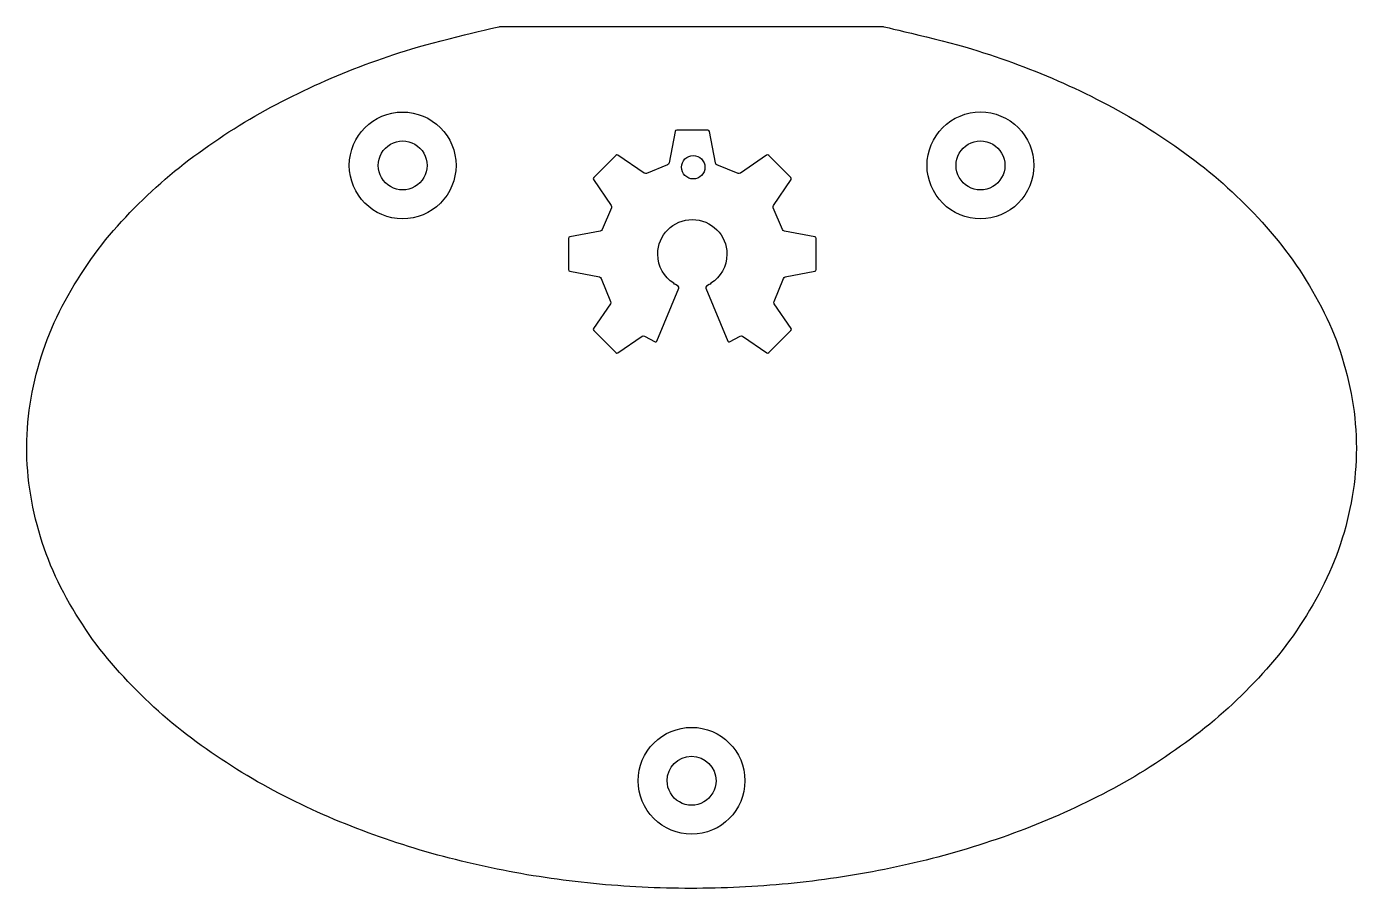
# Model space of a CAD drawing. Extents: x 5 to 209, y -94 to 44.
# Drawn here: x 141.2 to 209.2, y 0 to 44.1 of the extents above; entities that cross this region are included whole.
import ezdxf

# ---------------------------------------------------------------- set-up
doc = ezdxf.new("R2010")
doc.units = 0
doc.layers.get('0').update_dxf_attribs({"linetype": 'CONTINUOUS'})

msp = doc.modelspace()

# ---------------------------------------------------------------- linework, layer by layer
at = {"color": 7}
for p, q in [((165.385936, 44.095133), (184.985936, 44.095133)), ((165.385936, 44.095133), (165.385936, 44.095133)), ((176.023386, 38.801446), (174.423846, 38.801446)), ((174.340946, 38.732526), (174.041886, 37.125146)), ((176.405836, 37.125153), (176.106286, 38.732526)), ((171.314586, 37.513535), (170.183556, 36.382612)), ((172.764356, 36.6019), (171.421986, 37.523435)), ((179.025576, 37.523443), (177.683156, 36.601914)), ((180.263796, 36.38262), (179.132876, 37.513543)), ((161.660946, 37.000106), (161.660946, 37.000106)), ((173.962486, 37.034206), (172.885066, 36.5932)), ((175.868546, 36.9082), (175.868546, 36.9082)), ((177.562436, 36.593214), (176.485236, 37.034213)), ((191.210946, 37.000106), (191.210946, 37.000106)), ((170.173556, 36.275221), (171.079126, 34.955511)), ((179.368356, 34.955518), (180.273796, 36.275229)), ((171.086126, 34.835357), (170.609656, 33.724002)), ((179.837726, 33.724009), (179.361356, 34.835364)), ((170.517656, 33.644872), (168.963706, 33.355877)), ((181.483806, 33.355884), (179.929726, 33.644879)), ((168.894806, 33.272867), (168.894886, 31.673429)), ((181.553616, 31.67331), (181.553796, 33.272747)), ((168.963786, 31.590419), (170.479676, 31.308327)), ((179.968856, 31.308207), (181.484716, 31.5903)), ((170.569676, 31.228637), (171.042926, 30.046476)), ((173.405996, 28.015464), (174.526796, 30.723608)), ((174.493896, 30.824854), (174.357856, 30.908134)), ((175.921976, 30.723608), (177.042706, 28.015367)), ((176.090926, 30.908134), (175.954876, 30.824854)), ((179.405706, 30.046356), (179.878956, 31.228517)), ((171.034926, 29.925757), (170.173896, 28.670991)), ((180.274816, 28.67087), (179.413706, 29.925633)), ((170.183896, 28.563505), (171.315006, 27.432583)), ((171.422386, 27.422683), (172.654946, 28.268677)), ((172.773116, 28.272777), (173.316696, 27.982554)), ((177.132006, 27.982467), (177.675586, 28.272656)), ((177.793756, 28.268556), (179.026406, 27.422561)), ((179.133696, 27.432461), (180.264816, 28.563385)), ((176.435936, 5.550041), (176.435936, 5.550041))]:
    msp.add_line(p, q, dxfattribs=at)
at = {"color": 1}
for p, q in [((163.139476, 37.000107), (163.139476, 37.000107)), ((192.693876, 37.000107), (192.693876, 37.000107)), ((177.914476, 5.550041), (177.914476, 5.550041))]:
    msp.add_line(p, q, dxfattribs=at)
at = {"color": 7}
for points in [[(160.558456, 42.861335), (162.141336, 43.364341), (165.385936, 44.095133), (165.385936, 44.095133)], [(184.985936, 44.095133), (184.985936, 44.095133), (188.237576, 43.362582), (189.823766, 42.858067)], [(155.904766, 41.082251), (157.413646, 41.775984), (158.975726, 42.358378), (160.558456, 42.861335)], [(189.823766, 42.858067), (191.409806, 42.353601), (192.975106, 41.769376), (194.486866, 41.073239)], [(151.526377, 38.708832), (152.919157, 39.61221), (154.396447, 40.388778), (155.904766, 41.082251)], [(194.486866, 41.073239), (195.998056, 40.377364), (197.478056, 39.598048), (198.872905, 38.691231)], [(174.423846, 38.801446), (174.385446, 38.801446), (174.348146, 38.770436), (174.340946, 38.732526)], [(176.106286, 38.732526), (176.099286, 38.770436), (176.061986, 38.801446), (176.023386, 38.801446)], [(147.574677, 35.679333), (148.786987, 36.81299), (150.133867, 37.80563), (151.526377, 38.708832)], [(159.785946, 38.082638), (160.172698, 38.305929), (160.649195, 38.305929), (161.035946, 38.082638)], [(189.335946, 38.082638), (189.722697, 38.305929), (190.199194, 38.305929), (190.585946, 38.082638)], [(198.872905, 38.691231), (200.267485, 37.784592), (201.616175, 36.788118), (202.829125, 35.649876)], [(159.160946, 37.000106), (159.160946, 37.446688), (159.399195, 37.859347), (159.785946, 38.082638)], [(161.035946, 38.082638), (161.422698, 37.859347), (161.660946, 37.446688), (161.660946, 37.000106)], [(171.421986, 37.523435), (171.390086, 37.545275), (171.341786, 37.540835), (171.314586, 37.513535)], [(174.844897, 37.332209), (174.957351, 37.444663), (175.109872, 37.507838), (175.268906, 37.507838)], [(175.268906, 37.507838), (175.42794, 37.507838), (175.580461, 37.444663), (175.692915, 37.332209)], [(179.132876, 37.513543), (179.105576, 37.540863), (179.057376, 37.545303), (179.025576, 37.523443)], [(188.710946, 37.000106), (188.710946, 37.446688), (188.949194, 37.859347), (189.335946, 38.082638)], [(190.585946, 38.082638), (190.972697, 37.859347), (191.210946, 37.446688), (191.210946, 37.000106)], [(159.785946, 35.917574), (159.399195, 36.140865), (159.160946, 36.553524), (159.160946, 37.000106)], [(161.660946, 37.000106), (161.660946, 36.553524), (161.422698, 36.140865), (161.035946, 35.917574)], [(174.041886, 37.125146), (174.034886, 37.087236), (173.999086, 37.046306), (173.962486, 37.034206)], [(174.669266, 36.9082), (174.669266, 37.067234), (174.732442, 37.219755), (174.844897, 37.332209)], [(174.844897, 36.484192), (174.732442, 36.596645), (174.669266, 36.749166), (174.669266, 36.9082)], [(175.692915, 37.332209), (175.80537, 37.219755), (175.868546, 37.067234), (175.868546, 36.9082)], [(175.868546, 36.9082), (175.868546, 36.749166), (175.80537, 36.596645), (175.692915, 36.484192)], [(176.485236, 37.034213), (176.448736, 37.046313), (176.413036, 37.087243), (176.405836, 37.125153)], [(189.335946, 35.917574), (188.949194, 36.140865), (188.710946, 36.553524), (188.710946, 37.000106)], [(191.210946, 37.000106), (191.210946, 36.553524), (190.972697, 36.140865), (190.585946, 35.917574)], [(170.183556, 36.382612), (170.156256, 36.355292), (170.151756, 36.306982), (170.173556, 36.275221)], [(172.885066, 36.5932), (172.850566, 36.57618), (172.795966, 36.58006), (172.764356, 36.6019)], [(175.268906, 36.308563), (175.109872, 36.308562), (174.957351, 36.371738), (174.844897, 36.484192)], [(175.692915, 36.484192), (175.580461, 36.371738), (175.42794, 36.308562), (175.268906, 36.308563)], [(177.683156, 36.601914), (177.651356, 36.580074), (177.596956, 36.576204), (177.562436, 36.593214)], [(180.273796, 36.275229), (180.295496, 36.306989), (180.291196, 36.355299), (180.263796, 36.38262)], [(144.289987, 31.942455), (145.222477, 33.313895), (146.363357, 34.546599), (147.574677, 35.679333)], [(161.035946, 35.917574), (160.649195, 35.694283), (160.172698, 35.694283), (159.785946, 35.917574)], [(190.585946, 35.917574), (190.199194, 35.694283), (189.722697, 35.694283), (189.335946, 35.917574)], [(202.829125, 35.649876), (204.041065, 34.512576), (205.182075, 33.274792), (206.112775, 31.897818)], [(171.079126, 34.955511), (171.100826, 34.923551), (171.104226, 34.869671), (171.086126, 34.835357)], [(179.361356, 34.835364), (179.343556, 34.869694), (179.347056, 34.923554), (179.368356, 34.955518)], [(173.455446, 32.463989), (173.455446, 33.440915), (174.247466, 34.232836), (175.224296, 34.232836)], [(175.224296, 34.232836), (176.201126, 34.232836), (176.993036, 33.440915), (176.993036, 32.463989)], [(168.963706, 33.355877), (168.925806, 33.348677), (168.894806, 33.311457), (168.894806, 33.272867)], [(170.609656, 33.724002), (170.597056, 33.687512), (170.555756, 33.651962), (170.517656, 33.644872)], [(179.929726, 33.644879), (179.891926, 33.651979), (179.850526, 33.687509), (179.837726, 33.724009)], [(181.553796, 33.272747), (181.553896, 33.311417), (181.522896, 33.348657), (181.485196, 33.355837)], [(174.271756, 30.974024), (173.781026, 31.288259), (173.455446, 31.837979), (173.455446, 32.463989)], [(176.993036, 32.463989), (176.993036, 31.837979), (176.667556, 31.288259), (176.176726, 30.974024)], [(142.025597, 27.51954), (142.549077, 29.090927), (143.358697, 30.572784), (144.289987, 31.942455)], [(168.894886, 31.673429), (168.894886, 31.634859), (168.925986, 31.597329), (168.963786, 31.590419)], [(170.479676, 31.308327), (170.517576, 31.301427), (170.558076, 31.265397), (170.569676, 31.228637)], [(179.878956, 31.228517), (179.890556, 31.265297), (179.930856, 31.301307), (179.968856, 31.308207)], [(181.484716, 31.5903), (181.522616, 31.5972), (181.553616, 31.63474), (181.553616, 31.67331)], [(206.112775, 31.897818), (207.042435, 30.522379), (207.849185, 29.034143), (208.367535, 27.456989)], [(174.357856, 30.908134), (174.332756, 30.923454), (174.298556, 30.949824), (174.271756, 30.974024)], [(174.526796, 30.723608), (174.541696, 30.759258), (174.526796, 30.804708), (174.493896, 30.824854)], [(175.954876, 30.824854), (175.922176, 30.804734), (175.907276, 30.759244), (175.921976, 30.723608)], [(176.176726, 30.974024), (176.150226, 30.949814), (176.115926, 30.923454), (176.090926, 30.908134)], [(171.042926, 30.046476), (171.059826, 30.011786), (171.055826, 29.957516), (171.034926, 29.925757)], [(179.413706, 29.925633), (179.392006, 29.957403), (179.387906, 30.011663), (179.405706, 30.046356)], [(170.173896, 28.670991), (170.152196, 28.639221), (170.156596, 28.590831), (170.183896, 28.563505)], [(180.264816, 28.563385), (180.292116, 28.590695), (180.296516, 28.639105), (180.274816, 28.67087)], [(172.654946, 28.268677), (172.686646, 28.290417), (172.739946, 28.292107), (172.773116, 28.272777)], [(173.316696, 27.982554), (173.351196, 27.964974), (173.391296, 27.979754), (173.405996, 28.015464)], [(177.042706, 28.015367), (177.057406, 27.979717), (177.097606, 27.964977), (177.132006, 27.982467)], [(177.675586, 28.272656), (177.708786, 28.292036), (177.761886, 28.290436), (177.793756, 28.268556)], [(141.186137, 22.628258), (141.194137, 24.282501), (141.502757, 25.950073), (142.025597, 27.51954)], [(171.315006, 27.432583), (171.342306, 27.405453), (171.390506, 27.401003), (171.422386, 27.422683)], [(179.026406, 27.422561), (179.058106, 27.400901), (179.106606, 27.405351), (179.133696, 27.432461)], [(208.367535, 27.456989), (208.885285, 25.881648), (209.185655, 24.208284), (209.185935, 22.550042)], [(141.975607, 17.728944), (141.467667, 19.3032), (141.177697, 20.974109), (141.186137, 22.628258)], [(209.185935, 22.550042), (209.186215, 20.895288), (208.886635, 19.225479), (208.370925, 17.653137)], [(144.201267, 13.286516), (143.280747, 14.663407), (142.484187, 16.152701), (141.975607, 17.728944)], [(208.370925, 17.653137), (207.854625, 16.078993), (207.051095, 14.593186), (206.124795, 13.219701)], [(147.459977, 9.527037), (146.255717, 10.667245), (145.122987, 11.907838), (144.201267, 13.286516)], [(206.124795, 13.219701), (205.197495, 11.844736), (204.060495, 10.608231), (202.852545, 9.471884)], [(151.395077, 6.475901), (150.007047, 7.386022), (148.665247, 8.385872), (147.459977, 9.527037)], [(202.852545, 9.471884), (201.643595, 8.334589), (200.299125, 7.338454), (198.908735, 6.431915)], [(155.764356, 4.082155), (154.258377, 4.782072), (152.783837, 5.5653), (151.395077, 6.475901)], [(173.935936, 5.550041), (173.935936, 6.240397), (174.49558, 6.800041), (175.185936, 6.800041)], [(175.185936, 6.800041), (175.876292, 6.800041), (176.435936, 6.240397), (176.435936, 5.550041)], [(198.908735, 6.431915), (197.517616, 5.524904), (196.041366, 4.745004), (194.533876, 4.048336)], [(174.560936, 4.467509), (174.174185, 4.6908), (173.935936, 5.103459), (173.935936, 5.550041)], [(176.435936, 5.550041), (176.435936, 5.103459), (176.197687, 4.6908), (175.810936, 4.467509)], [(160.412546, 2.285051), (158.831186, 2.793764), (157.270776, 3.382032), (155.764356, 4.082155)], [(175.810936, 4.467509), (175.424185, 4.244218), (174.947687, 4.244218), (174.560936, 4.467509)], [(194.533876, 4.048336), (193.025946, 3.351464), (191.464416, 2.766213), (189.882106, 2.260476)], [(165.237266, 1.034811), (163.609386, 1.366673), (161.994086, 1.776279), (160.412546, 2.285051)], [(189.882106, 2.260476), (188.299606, 1.754678), (186.683596, 1.347871), (185.055146, 1.018792)], [(170.166826, 0.296552), (168.513456, 0.460878), (166.865296, 0.702919), (165.237266, 1.034811)], [(185.055146, 1.018792), (183.426556, 0.689684), (181.777996, 0.450302), (180.124366, 0.288649)], [(175.145386, 0.050059), (173.483836, 0.051359), (171.820236, 0.132219), (170.166826, 0.296552)], [(180.124366, 0.288649), (178.470686, 0.126991), (176.806946, 0.04874), (175.145386, 0.050059)]]:
    msp.add_open_spline(points, degree=3, dxfattribs=at)
at = {"color": 1}
for points in [[(157.682406, 37.000107), (157.682407, 38.507032), (158.90401, 39.728638), (160.410936, 39.72864)], [(160.410936, 39.72864), (161.13459, 39.728642), (161.828604, 39.441173), (162.340305, 38.929473)], [(188.028477, 38.932578), (188.541003, 39.4451), (189.236137, 39.733029), (189.960956, 39.733023)], [(189.960956, 39.733023), (190.685771, 39.733024), (191.3809, 39.445093), (191.893422, 38.932571)], [(162.340305, 38.929473), (162.852006, 38.417774), (163.139476, 37.72376), (163.139476, 37.000107)], [(187.228016, 37.000107), (187.228016, 37.724925), (187.515951, 38.420057), (188.028477, 38.932578)], [(191.893422, 38.932571), (192.405944, 38.42005), (192.693876, 37.724922), (192.693876, 37.000107)], [(160.410936, 34.271572), (158.90401, 34.271574), (157.682406, 35.49318), (157.682406, 37.000107)], [(163.139476, 37.000107), (163.139476, 36.276453), (162.852006, 35.582439), (162.340305, 35.070739)], [(188.028476, 35.067634), (187.51595, 35.580156), (187.228015, 36.275288), (187.228016, 37.000107)], [(192.693876, 37.000107), (192.693876, 36.275291), (192.405944, 35.580163), (191.893422, 35.067641)], [(162.340305, 35.070739), (161.828605, 34.559039), (161.13459, 34.27157), (160.410936, 34.271572)], [(189.960956, 34.267189), (189.236137, 34.267183), (188.541003, 34.555112), (188.028476, 35.067634)], [(191.893422, 35.067641), (191.3809, 34.555119), (190.685771, 34.267188), (189.960956, 34.267189)], [(173.256577, 7.479409), (173.768278, 7.991109), (174.462292, 8.278579), (175.185946, 8.278578)], [(175.185946, 8.278578), (176.692873, 8.278574), (177.914476, 7.056968), (177.914476, 5.550041)], [(172.457406, 5.550041), (172.457406, 6.273694), (172.744876, 6.967709), (173.256577, 7.479409)], [(173.256577, 3.620673), (172.744876, 4.132373), (172.457406, 4.826387), (172.457406, 5.550041)], [(177.914476, 5.550041), (177.914476, 4.043114), (176.692873, 2.821508), (175.185946, 2.821504)], [(175.185946, 2.821504), (174.462292, 2.821503), (173.768278, 3.108973), (173.256577, 3.620673)]]:
    msp.add_open_spline(points, degree=3, dxfattribs=at)

doc.saveas('drawing.dxf')
